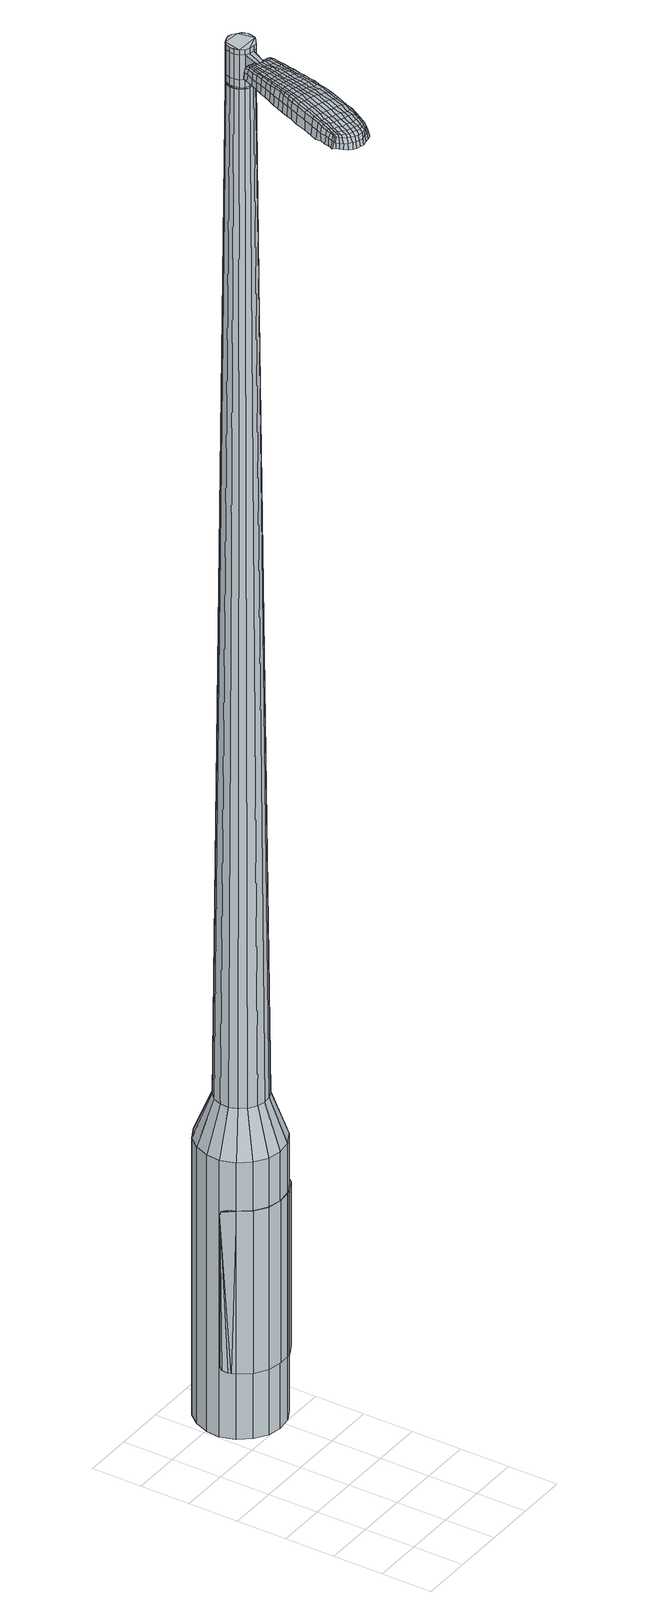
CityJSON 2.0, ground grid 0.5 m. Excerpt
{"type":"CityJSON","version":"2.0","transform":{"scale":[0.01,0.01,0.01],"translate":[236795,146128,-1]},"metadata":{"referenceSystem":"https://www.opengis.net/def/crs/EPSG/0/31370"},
"CityObjects":{
"object1":{"type":"GenericCityObject","attributes":{"cluster":605,"mean_distance_to_centroid":0.162,"new_centroid_x":236795.93,"new_centroid_y":146130.43,"mean_distance_to_camera":10.8,"H1":15.1,"H2":14.02,"Z_final":112.47,"cluster2":-1,"proj_x":236787.51,"proj_y":146126.95,"id_line":84735,"bearing_l":337.59,"distance":9.11,"orientation":"right","G_obj":247.59},"geometry":[{"type":"MultiSurface","lod":"2","boundaries":[[[0,1,2,3]],[[1,4,5,2]],[[4,6,7,5]],[[6,8,9,7]],[[8,10,11,9]],[[10,12,13,11]],[[12,14,15,13]],[[14,16,17,15]],[[16,18,19,17]],[[18,20,21,19]],[[20,22,23,21]],[[22,24,25,23]],[[24,26,27,25]],[[26,28,29,27]],[[28,30,31,29]],[[30,32,33,31]],[[32,34,35,33]],[[34,0,3,35]],[[36,37,38,39]],[[38,40,41,42]],[[41,43,42]],[[42,44,45,46]],[[45,47,46]],[[46,48,49,50]],[[49,51,50]],[[42,46,50,38]],[[50,52,39,38]],[[53,36,39]],[[2,5,7,35]],[[7,9,11,15]],[[11,13,15]],[[15,17,19,23]],[[19,21,23]],[[23,25,27,31]],[[27,29,31]],[[15,23,31,7]],[[31,33,35,7]],[[3,2,35]],[[1,0,54,55]],[[0,34,56,54]],[[34,32,57,56]],[[32,30,58,57]],[[30,28,59,58]],[[28,26,60,59]],[[26,24,61,60]],[[24,22,62,61]],[[22,20,63,62]],[[20,18,64,63]],[[18,16,65,64]],[[16,14,66,65]],[[14,12,67,66]],[[12,10,68,67]],[[10,8,69,68]],[[8,6,70,69]],[[6,4,71,70]],[[4,1,55,71]],[[55,54,72,73]],[[54,56,74,72]],[[56,57,75,74]],[[57,58,76,75]],[[58,59,77,76]],[[59,60,78,77]],[[60,61,79,78]],[[61,62,80,79]],[[62,63,81,80]],[[63,64,82,81]],[[64,65,83,82]],[[65,66,84,83]],[[66,67,85,84]],[[67,68,86,85]],[[68,69,87,86]],[[69,70,88,87]],[[70,71,89,88]],[[71,55,73,89]],[[72,90,91,92]],[[74,93,90,72]],[[94,95,93,74]],[[76,96,95,94]],[[97,98,96,76]],[[99,100,98,97]],[[101,102,100,99]],[[103,104,102,101]],[[81,105,104,103]],[[106,107,105,81]],[[108,109,107,106]],[[84,110,109,108]],[[85,111,110,84]],[[112,113,111,85]],[[114,115,113,112]],[[116,117,115,114]],[[118,119,117,116]],[[92,91,119,118]],[[120,121,122,123]],[[124,120,123,125]],[[126,124,125,127]],[[128,126,127,129]],[[130,128,129,131]],[[132,130,131,133]],[[134,132,133,135]],[[136,134,135,137]],[[138,136,137,139]],[[140,138,139,141]],[[142,140,141,143]],[[144,142,143,145]],[[146,144,145,147]],[[148,146,147,149]],[[150,148,149,151]],[[152,150,151,153]],[[73,72,92]],[[75,94,74]],[[75,76,94]],[[77,97,76]],[[77,78,99,97]],[[78,79,101,99]],[[79,80,103,101]],[[80,81,103]],[[82,106,81]],[[82,83,108,106]],[[83,84,108]],[[86,112,85]],[[86,87,114,112]],[[87,88,116,114]],[[88,89,118,116]],[[89,73,92,118]],[[154,91,90]],[[154,155,119,91]],[[155,156,117,119]],[[156,157,115,117]],[[157,158,113,115]],[[158,111,113]],[[159,109,110]],[[159,160,107,109]],[[160,105,107]],[[161,104,105]],[[161,162,102,104]],[[162,163,100,102]],[[163,164,98,100]],[[164,96,98]],[[165,95,96]],[[165,93,95]],[[39,52,152,166]],[[154,90,167,153]],[[53,39,166,121]],[[90,93,122,167]],[[36,53,121,120]],[[93,165,123,122]],[[37,36,120,124]],[[165,96,125,123]],[[38,37,124,126]],[[96,164,127,125]],[[40,38,126,128]],[[164,163,129,127]],[[41,40,128,130]],[[163,162,131,129]],[[43,41,130,132]],[[162,161,133,131]],[[42,43,132,134]],[[161,105,135,133]],[[44,42,134,136]],[[105,160,137,135]],[[45,44,136,138]],[[160,159,139,137]],[[47,45,138,140]],[[159,110,141,139]],[[46,47,140,142]],[[110,111,143,141]],[[48,46,142,144]],[[111,158,145,143]],[[49,48,144,146]],[[158,157,147,145]],[[51,49,146,148]],[[157,156,149,147]],[[50,51,148,150]],[[156,155,151,149]],[[52,50,150,152]],[[155,154,153,151]],[[152,153,168,169]],[[153,167,170,168]],[[167,122,171,170]],[[122,121,172,171]],[[121,166,173,172]],[[166,152,169,173]],[[174,175,176,177]],[[178,174,177,179]],[[174,178,180,181]],[[175,174,181,182]],[[183,184,185,186]],[[187,183,186,188]],[[183,187,189,190]],[[184,183,190,191]],[[192,193,194,195]],[[196,192,195,197]],[[192,196,198,199]],[[193,192,199,200]],[[201,202,203,204]],[[205,201,204,206]],[[201,205,207,208]],[[202,201,208,209]],[[210,211,212,213]],[[214,210,213,215]],[[210,214,216,217]],[[211,210,217,218]],[[219,220,221,222]],[[223,219,222,224]],[[219,223,225,226]],[[220,219,226,227]],[[228,229,230,231]],[[220,228,231,221]],[[228,220,227,232]],[[229,228,232,233]],[[234,235,236,237]],[[229,234,237,230]],[[234,229,233,238]],[[235,234,238,239]],[[240,178,179,241]],[[235,240,241,236]],[[240,235,239,242]],[[178,240,242,180]],[[243,244,245,246]],[[247,243,246,248]],[[243,247,249,250]],[[244,243,250,251]],[[252,253,254,255]],[[244,252,255,245]],[[252,244,251,256]],[[253,252,256,257]],[[258,259,260,261]],[[253,258,261,254]],[[258,253,257,262]],[[259,258,262,263]],[[264,265,266,267]],[[259,264,267,260]],[[264,259,263,268]],[[265,264,268,269]],[[270,175,182,271]],[[265,270,271,266]],[[270,265,269,272]],[[175,270,272,176]],[[273,274,275,276]],[[277,273,276,278]],[[273,277,279,280]],[[274,273,280,281]],[[282,283,284,285]],[[274,282,285,275]],[[282,274,281,286]],[[283,282,286,287]],[[288,289,290,291]],[[283,288,291,284]],[[288,283,287,292]],[[289,288,292,293]],[[294,187,188,295]],[[289,294,295,290]],[[294,289,293,296]],[[187,294,296,189]],[[297,298,299,300]],[[301,297,300,302]],[[297,301,303,304]],[[298,297,304,305]],[[306,307,308,309]],[[298,306,309,299]],[[306,298,305,310]],[[307,306,310,311]],[[312,313,314,315]],[[307,312,315,308]],[[312,307,311,316]],[[313,312,316,317]],[[318,319,320,321]],[[313,318,321,314]],[[318,313,317,322]],[[319,318,322,323]],[[324,184,191,325]],[[319,324,325,320]],[[324,319,323,326]],[[184,324,326,185]],[[327,213,212,328]],[[329,327,328,330]],[[327,329,331,332]],[[213,327,332,215]],[[333,329,330,334]],[[335,333,334,336]],[[333,335,337,338]],[[329,333,338,331]],[[339,335,336,340]],[[341,339,340,342]],[[339,341,343,344]],[[335,339,344,337]],[[345,341,342,346]],[[347,345,346,348]],[[345,347,349,350]],[[341,345,350,343]],[[351,347,348,352]],[[202,351,352,203]],[[351,202,209,353]],[[347,351,353,349]],[[354,355,200,199]],[[356,354,199,198]],[[354,356,357,358]],[[355,354,358,359]],[[360,361,359,358]],[[362,360,358,357]],[[360,362,363,364]],[[361,360,364,365]],[[366,367,365,364]],[[368,366,364,363]],[[366,368,369,370]],[[367,366,370,371]],[[372,373,371,370]],[[374,372,370,369]],[[372,374,207,205]],[[373,372,205,206]],[[375,376,377,378]],[[277,375,378,279]],[[375,277,278,379]],[[376,375,379,380]],[[381,196,197,382]],[[376,381,382,377]],[[381,376,380,383]],[[196,381,383,198]],[[384,385,386,387]],[[223,384,387,225]],[[384,223,224,388]],[[385,384,388,389]],[[390,391,392,393]],[[385,390,393,386]],[[390,385,389,394]],[[391,390,394,395]],[[396,193,200,397]],[[391,396,397,392]],[[396,391,395,398]],[[193,396,398,194]],[[399,400,401,402]],[[181,399,402,182]],[[399,181,180,403]],[[400,399,403,404]],[[405,406,407,408]],[[400,405,408,401]],[[405,400,404,409]],[[406,405,409,410]],[[411,204,203,412]],[[406,411,412,407]],[[411,406,410,413]],[[204,411,413,206]],[[414,415,416,417]],[[186,414,417,188]],[[414,186,185,418]],[[415,414,418,419]],[[420,208,207,421]],[[415,420,421,416]],[[420,415,419,422]],[[208,420,422,209]],[[423,424,425,426]],[[301,423,426,303]],[[423,301,302,427]],[[424,423,427,428]],[[429,214,215,430]],[[424,429,430,425]],[[429,424,428,431]],[[214,429,431,216]],[[432,433,434,435]],[[247,432,435,249]],[[432,247,248,436]],[[433,432,436,437]],[[438,439,440,441]],[[433,438,441,434]],[[438,433,437,442]],[[439,438,442,443]],[[444,211,218,445]],[[439,444,445,440]],[[444,439,443,446]],[[211,444,446,212]],[[447,448,437,436]],[[246,447,436,248]],[[447,246,245,449]],[[448,447,449,450]],[[451,452,443,442]],[[448,451,442,437]],[[451,448,450,453]],[[452,451,453,454]],[[455,328,212,446]],[[452,455,446,443]],[[455,452,454,456]],[[328,455,456,330]],[[457,458,459,460]],[[304,457,460,305]],[[457,304,303,426]],[[458,457,426,425]],[[461,332,331,462]],[[458,461,462,459]],[[461,458,425,430]],[[332,461,430,215]],[[463,464,450,449]],[[255,463,449,245]],[[463,255,254,465]],[[464,463,465,466]],[[467,468,454,453]],[[464,467,453,450]],[[467,464,466,469]],[[468,467,469,470]],[[471,334,330,456]],[[468,471,456,454]],[[471,468,470,472]],[[334,471,472,336]],[[473,474,475,476]],[[310,473,476,311]],[[473,310,305,460]],[[474,473,460,459]],[[477,338,337,478]],[[474,477,478,475]],[[477,474,459,462]],[[338,477,462,331]],[[479,480,466,465]],[[261,479,465,254]],[[479,261,260,481]],[[480,479,481,482]],[[483,484,470,469]],[[480,483,469,466]],[[483,480,482,485]],[[484,483,485,486]],[[487,340,336,472]],[[484,487,472,470]],[[487,484,486,488]],[[340,487,488,342]],[[489,490,491,492]],[[316,489,492,317]],[[489,316,311,476]],[[490,489,476,475]],[[493,344,343,494]],[[490,493,494,491]],[[493,490,475,478]],[[344,493,478,337]],[[495,496,482,481]],[[267,495,481,260]],[[495,267,266,497]],[[496,495,497,498]],[[499,500,486,485]],[[496,499,485,482]],[[499,496,498,501]],[[500,499,501,502]],[[503,346,342,488]],[[500,503,488,486]],[[503,500,502,504]],[[346,503,504,348]],[[505,506,507,508]],[[322,505,508,323]],[[505,322,317,492]],[[506,505,492,491]],[[509,350,349,510]],[[506,509,510,507]],[[509,506,491,494]],[[350,509,494,343]],[[511,512,498,497]],[[271,511,497,266]],[[511,271,182,402]],[[512,511,402,401]],[[513,514,502,501]],[[512,513,501,498]],[[513,512,401,408]],[[514,513,408,407]],[[515,352,348,504]],[[514,515,504,502]],[[515,514,407,412]],[[352,515,412,203]],[[516,517,419,418]],[[326,516,418,185]],[[516,326,323,508]],[[517,516,508,507]],[[518,353,209,422]],[[517,518,422,419]],[[518,517,507,510]],[[353,518,510,349]],[[519,520,380,379]],[[276,519,379,278]],[[519,276,275,521]],[[520,519,521,522]],[[523,356,198,383]],[[520,523,383,380]],[[523,520,522,524]],[[356,523,524,357]],[[525,526,527,528]],[[226,525,528,227]],[[525,226,225,387]],[[526,525,387,386]],[[529,530,531,532]],[[526,529,532,527]],[[529,526,386,393]],[[530,529,393,392]],[[533,355,359,534]],[[530,533,534,531]],[[533,530,392,397]],[[355,533,397,200]],[[535,536,522,521]],[[285,535,521,275]],[[535,285,284,537]],[[536,535,537,538]],[[539,362,357,524]],[[536,539,524,522]],[[539,536,538,540]],[[362,539,540,363]],[[541,542,543,544]],[[232,541,544,233]],[[541,232,227,528]],[[542,541,528,527]],[[545,546,547,548]],[[542,545,548,543]],[[545,542,527,532]],[[546,545,532,531]],[[549,361,365,550]],[[546,549,550,547]],[[549,546,531,534]],[[361,549,534,359]],[[551,552,538,537]],[[291,551,537,284]],[[551,291,290,553]],[[552,551,553,554]],[[555,368,363,540]],[[552,555,540,538]],[[555,552,554,556]],[[368,555,556,369]],[[557,558,559,560]],[[238,557,560,239]],[[557,238,233,544]],[[558,557,544,543]],[[561,562,563,564]],[[558,561,564,559]],[[561,558,543,548]],[[562,561,548,547]],[[565,367,371,566]],[[562,565,566,563]],[[565,562,547,550]],[[367,565,550,365]],[[567,568,554,553]],[[295,567,553,290]],[[567,295,188,417]],[[568,567,417,416]],[[569,374,369,556]],[[568,569,556,554]],[[569,568,416,421]],[[374,569,421,207]],[[570,571,404,403]],[[242,570,403,180]],[[570,242,239,560]],[[571,570,560,559]],[[572,573,410,409]],[[571,572,409,404]],[[572,571,559,564]],[[573,572,564,563]],[[574,373,206,413]],[[573,574,413,410]],[[574,573,563,566]],[[373,574,566,371]],[[575,576,577,578]],[[578,577,579,580]],[[581,579,577,582]],[[582,577,576,583]],[[584,585,586,587]],[[587,586,588,589]],[[590,588,586,591]],[[591,586,585,592]],[[593,594,595,596]],[[596,595,597,598]],[[599,597,595,600]],[[600,595,594,601]],[[602,603,604,605]],[[605,604,606,607]],[[608,606,604,609]],[[609,604,603,610]],[[611,612,613,614]],[[614,613,615,616]],[[617,615,613,618]],[[618,613,612,619]],[[620,621,622,623]],[[623,622,624,625]],[[626,624,622,627]],[[627,622,621,628]],[[629,630,631,632]],[[632,631,621,620]],[[628,621,631,633]],[[633,631,630,634]],[[635,636,637,638]],[[638,637,630,629]],[[634,630,637,639]],[[639,637,636,640]],[[580,579,641,642]],[[642,641,636,635]],[[640,636,641,643]],[[643,641,579,581]],[[644,645,646,647]],[[647,646,648,649]],[[650,648,646,651]],[[651,646,645,652]],[[653,654,655,656]],[[656,655,645,644]],[[652,645,655,657]],[[657,655,654,658]],[[659,660,661,662]],[[662,661,654,653]],[[658,654,661,663]],[[663,661,660,664]],[[665,666,667,668]],[[668,667,660,659]],[[664,660,667,669]],[[669,667,666,670]],[[583,576,671,672]],[[672,671,666,665]],[[670,666,671,673]],[[673,671,576,575]],[[674,675,676,677]],[[677,676,678,679]],[[680,678,676,681]],[[681,676,675,682]],[[683,684,685,686]],[[686,685,675,674]],[[682,675,685,687]],[[687,685,684,688]],[[689,690,691,692]],[[692,691,684,683]],[[688,684,691,693]],[[693,691,690,694]],[[589,588,695,696]],[[696,695,690,689]],[[694,690,695,697]],[[697,695,588,590]],[[698,699,700,701]],[[701,700,702,703]],[[704,702,700,705]],[[705,700,699,706]],[[707,708,709,710]],[[710,709,699,698]],[[706,699,709,711]],[[711,709,708,712]],[[713,714,715,716]],[[716,715,708,707]],[[712,708,715,717]],[[717,715,714,718]],[[719,720,721,722]],[[722,721,714,713]],[[718,714,721,723]],[[723,721,720,724]],[[592,585,725,726]],[[726,725,720,719]],[[724,720,725,727]],[[727,725,585,584]],[[611,614,728,729]],[[729,728,730,731]],[[732,730,728,172]],[[172,728,614,616]],[[731,730,733,734]],[[734,733,735,736]],[[737,735,733,738]],[[738,733,730,732]],[[736,735,739,740]],[[740,739,741,742]],[[743,741,739,744]],[[744,739,735,737]],[[742,741,745,746]],[[746,745,747,748]],[[749,747,745,750]],[[750,745,741,743]],[[748,747,751,752]],[[752,751,603,602]],[[610,603,751,753]],[[753,751,747,749]],[[601,754,755,600]],[[600,755,756,599]],[[757,756,755,758]],[[758,755,754,759]],[[759,760,761,758]],[[758,761,762,757]],[[763,762,761,764]],[[764,761,760,765]],[[765,766,767,764]],[[764,767,768,763]],[[769,768,767,770]],[[770,767,766,771]],[[771,772,773,770]],[[770,773,774,769]],[[608,774,773,606]],[[606,773,772,607]],[[775,776,777,778]],[[778,777,678,680]],[[679,678,777,779]],[[779,777,776,780]],[[598,597,781,782]],[[782,781,776,775]],[[780,776,781,783]],[[783,781,597,599]],[[784,785,786,787]],[[787,786,624,626]],[[625,624,786,788]],[[788,786,785,789]],[[790,791,792,793]],[[793,792,785,784]],[[789,785,792,794]],[[794,792,791,795]],[[601,594,796,797]],[[797,796,791,790]],[[795,791,796,798]],[[798,796,594,593]],[[799,800,801,802]],[[802,801,582,583]],[[581,582,801,803]],[[803,801,800,804]],[[805,806,807,808]],[[808,807,800,799]],[[804,800,807,809]],[[809,807,806,810]],[[602,605,811,812]],[[812,811,806,805]],[[810,806,811,813]],[[813,811,605,607]],[[814,815,816,817]],[[817,816,587,589]],[[584,587,816,818]],[[818,816,815,819]],[[608,609,820,821]],[[821,820,815,814]],[[819,815,820,822]],[[822,820,609,610]],[[823,824,825,826]],[[826,825,702,704]],[[702,825,703]],[[703,825,824,827]],[[616,615,828,829]],[[829,828,824,823]],[[827,824,828,830]],[[830,828,615,617]],[[831,832,648,833]],[[833,648,650]],[[649,648,834]],[[648,832,834]],[[835,836,837,838]],[[838,837,832,831]],[[834,832,837,839]],[[839,837,836,840]],[[619,612,841,842]],[[842,841,836,835]],[[840,836,841,843]],[[843,841,612,611]],[[834,844,647,649]],[[644,647,844,845]],[[845,844,846]],[[840,847,848,839]],[[839,848,844,834]],[[846,844,848,849]],[[849,848,847,850]],[[611,729,851,843]],[[843,851,847,840]],[[850,847,851,852]],[[852,851,729,731]],[[853,854,855,856]],[[856,855,705,706]],[[704,705,855,826]],[[826,855,854,823]],[[732,172,857,858]],[[858,857,854,853]],[[823,854,857,829]],[[829,857,172,616]],[[846,859,860,845]],[[845,860,656,644]],[[653,656,860,861]],[[860,859,861]],[[850,862,863,849]],[[849,863,859,846]],[[861,859,863,864]],[[864,863,862,865]],[[731,734,866,852]],[[852,866,862,850]],[[865,862,866,867]],[[867,866,734,736]],[[868,869,870,871]],[[871,870,711,712]],[[706,711,870,856]],[[856,870,869,853]],[[737,738,872,873]],[[873,872,869,868]],[[853,869,872,858]],[[858,872,738,732]],[[874,875,861]],[[861,875,662,653]],[[659,662,875,876]],[[876,875,874,877]],[[865,878,879,864]],[[864,879,874,861]],[[877,874,879,880]],[[880,879,878,881]],[[736,740,882,867]],[[867,882,878,865]],[[881,878,882,883]],[[883,882,740,742]],[[884,885,886,887]],[[887,886,717,718]],[[712,717,886,871]],[[871,886,885,868]],[[743,744,888,889]],[[889,888,885,884]],[[868,885,888,873]],[[873,888,744,737]],[[877,890,891,876]],[[876,891,668,659]],[[665,668,891,892]],[[892,891,890,893]],[[881,894,895,880]],[[880,895,890,877]],[[893,890,895,896]],[[896,895,894,897]],[[742,746,898,883]],[[883,898,894,881]],[[897,894,898,899]],[[899,898,746,748]],[[900,901,902,903]],[[903,902,723,724]],[[718,723,902,887]],[[887,902,901,884]],[[749,750,904,905]],[[905,904,901,900]],[[884,901,904,889]],[[889,904,750,743]],[[893,906,907,892]],[[892,907,672,665]],[[583,672,907,802]],[[802,907,906,799]],[[897,908,909,896]],[[896,909,906,893]],[[799,906,909,808]],[[808,909,908,805]],[[748,752,910,899]],[[899,910,908,897]],[[805,908,910,812]],[[812,910,752,602]],[[819,911,912,818]],[[818,912,727,584]],[[724,727,912,903]],[[903,912,911,900]],[[610,753,913,822]],[[822,913,911,819]],[[900,911,913,905]],[[905,913,753,749]],[[780,914,915,779]],[[779,915,677,679]],[[674,677,915,916]],[[916,915,914,917]],[[599,756,918,783]],[[783,918,914,780]],[[917,914,918,919]],[[919,918,756,757]],[[920,921,922,923]],[[923,922,627,628]],[[626,627,922,787]],[[787,922,921,784]],[[924,925,926,927]],[[927,926,921,920]],[[784,921,926,793]],[[793,926,925,790]],[[759,754,928,929]],[[929,928,925,924]],[[790,925,928,797]],[[797,928,754,601]],[[917,930,931,916]],[[916,931,686,674]],[[683,686,931,932]],[[932,931,930,933]],[[757,762,934,919]],[[919,934,930,917]],[[933,930,934,935]],[[935,934,762,763]],[[936,937,938,939]],[[939,938,633,634]],[[628,633,938,923]],[[923,938,937,920]],[[940,941,942,943]],[[943,942,937,936]],[[920,937,942,927]],[[927,942,941,924]],[[765,760,944,945]],[[945,944,941,940]],[[924,941,944,929]],[[929,944,760,759]],[[933,946,947,932]],[[932,947,692,683]],[[689,692,947,948]],[[948,947,946,949]],[[763,768,950,935]],[[935,950,946,933]],[[949,946,950,951]],[[951,950,768,769]],[[952,953,954,955]],[[955,954,639,640]],[[634,639,954,939]],[[939,954,953,936]],[[956,957,958,959]],[[959,958,953,952]],[[936,953,958,943]],[[943,958,957,940]],[[771,766,960,961]],[[961,960,957,956]],[[940,957,960,945]],[[945,960,766,765]],[[949,962,963,948]],[[948,963,696,689]],[[589,696,963,817]],[[817,963,962,814]],[[769,774,964,951]],[[951,964,962,949]],[[814,962,964,821]],[[821,964,774,608]],[[804,965,966,803]],[[803,966,643,581]],[[640,643,966,955]],[[955,966,965,952]],[[810,967,968,809]],[[809,968,965,804]],[[952,965,968,959]],[[959,968,967,956]],[[607,772,969,813]],[[813,969,967,810]],[[956,967,969,961]],[[961,969,772,771]],[[575,578,177,176]],[[578,580,179,177]],[[590,591,190,189]],[[591,592,191,190]],[[593,596,195,194]],[[596,598,197,195]],[[617,618,217,216]],[[618,619,218,217]],[[620,623,222,221]],[[623,625,224,222]],[[629,632,231,230]],[[632,620,221,231]],[[635,638,237,236]],[[638,629,230,237]],[[580,642,241,179]],[[642,635,236,241]],[[650,651,250,249]],[[651,652,251,250]],[[652,657,256,251]],[[657,658,257,256]],[[658,663,262,257]],[[663,664,263,262]],[[664,669,268,263]],[[669,670,269,268]],[[670,673,272,269]],[[673,575,176,272]],[[680,681,280,279]],[[681,682,281,280]],[[682,687,286,281]],[[687,688,287,286]],[[688,693,292,287]],[[693,694,293,292]],[[694,697,296,293]],[[697,590,189,296]],[[698,701,300,299]],[[701,703,302,300]],[[707,710,309,308]],[[710,698,299,309]],[[713,716,315,314]],[[716,707,308,315]],[[719,722,321,320]],[[722,713,314,321]],[[592,726,325,191]],[[726,719,320,325]],[[775,778,378,377]],[[778,680,279,378]],[[598,782,382,197]],[[782,775,377,382]],[[625,788,388,224]],[[788,789,389,388]],[[789,794,394,389]],[[794,795,395,394]],[[795,798,398,395]],[[798,593,194,398]],[[703,427,302]],[[703,827,428,427]],[[827,830,431,428]],[[830,617,216,431]],[[831,833,435,434]],[[833,650,249,435]],[[835,838,441,440]],[[838,831,434,441]],[[619,842,445,218]],[[842,835,440,445]],[[970,971,972,973]],[[974,975,973,972]],[[976,977,978,979]],[[980,981,982,983]],[[971,984,985,972]],[[986,974,972,985]],[[987,976,979,988]],[[989,990,981,980]],[[984,991,992,985]],[[992,993,986,985]],[[994,987,988,995]],[[996,990,989,997]],[[991,998,999,992]],[[999,1000,993,992]],[[1001,994,995,1002]],[[1003,996,997,1004]],[[1005,1006,1007,1008]],[[1009,1010,1006,1005]],[[1009,1011,1012,1010]],[[1011,1013,1014,1012]],[[1015,1016,1017,1018]],[[1019,1020,1016,1015]],[[1021,1022,1020,1019]],[[1023,1024,1022,1021]],[[1018,1007,1006,1015]],[[1015,1006,1010,1019]],[[1010,1012,1021,1019]],[[1012,1014,1023,1021]],[[979,978,975,974]],[[988,979,974,986]],[[993,995,988,986]],[[1000,1002,995,993]],[[980,983,977,976]],[[989,980,976,987]],[[997,989,987,994]],[[1004,997,994,1001]],[[981,1005,1008,982]],[[990,1009,1005,981]],[[1011,1009,990,996]],[[1013,1011,996,1003]],[[1025,1026,1027,1028]],[[1027,1029,1030,1031]],[[1027,1031,1032,1033]],[[1027,1033,1028]],[[1034,1025,1028,1035]],[[1036,1035,1028,1037]],[[1038,1037,1028]],[[1039,1027,1026,1040]],[[1041,1039,1040,1042]],[[1043,1041,1042,1044]],[[1045,1043,1044,1046]],[[1047,1045,1046,1048]],[[1048,1049,1050,1051]],[[1048,1051,1052,1053]],[[1048,1053,1054,1055]],[[1054,1056,1057,1058]],[[1054,1058,1059,1060]],[[1054,1060,1055]],[[1048,1055,1047]],[[1061,1062,1026,1025]],[[1063,1064,1029,1027]],[[1065,1066,1038,1028]],[[1062,1067,1040,1026]],[[1068,1063,1027,1039]],[[1067,1069,1042,1040]],[[1070,1068,1039,1041]],[[1069,1071,1044,1042]],[[1072,1070,1041,1043]],[[1071,1073,1046,1044]],[[1074,1072,1043,1045]],[[1073,1075,1048,1046]],[[1076,1074,1045,1047]],[[1075,1077,1049,1048]],[[1078,1079,1056,1054]],[[1080,1076,1047,1055]],[[1050,1049,1077,1081]],[[1051,1050,1081,1082]],[[1052,1051,1082,1083]],[[1053,1052,1083,1084]],[[1054,1053,1084,1078]],[[1085,1061,1025,1034]],[[1086,1085,1034,1035]],[[1087,1086,1035,1036]],[[1088,1087,1036,1037]],[[1066,1088,1037,1038]],[[1030,1029,1064,1089]],[[1057,1056,1079,1090]],[[1031,1030,1089,1091]],[[1032,1031,1091,1092]],[[1033,1032,1092,1093]],[[1028,1033,1093,1065]],[[1058,1057,1090,1094]],[[1059,1058,1094,1095]],[[1060,1059,1095,1096]],[[1055,1060,1096,1080]]]}]}
},
"vertices":[
[78,201,384],[66,209,384],[66,209,96],[78,201,96],[57,221,384],[57,221,96],[52,235,384],[52,235,96],[53,249,384],[53,249,96],[59,263,384],[59,263,96],[68,274,384],[68,274,96],[81,281,384],[81,281,96],[96,283,384],[96,283,96],[110,279,384],[110,279,96],[123,272,384],[123,272,96],[132,260,384],[132,260,96],[136,246,384],[136,246,96],[136,231,384],[136,231,96],[130,218,384],[130,218,96],[120,207,384],[120,207,96],[107,200,384],[107,200,96],[92,198,384],[92,198,96],[98,227,1524],[102,230,1524],[106,233,1524],[89,228,1524],[107,237,1524],[108,242,1524],[103,250,1524],[106,247,1524],[99,253,1524],[95,254,1524],[86,251,1524],[90,253,1524],[83,248,1524],[81,243,1524],[82,234,1524],[81,239,1524],[85,230,1524],[94,227,1524],[85,217,429],[77,222,429],[93,215,429],[102,216,429],[110,220,429],[116,227,429],[119,235,429],[119,244,429],[117,252,429],[111,259,429],[104,264,429],[95,265,429],[87,264,429],[79,260,429],[73,254,429],[70,246,429],[69,237,429],[72,229,429],[89,228,1483],[85,230,1483],[94,227,1483],[98,227,1483],[102,230,1483],[106,233,1483],[107,237,1483],[108,242,1483],[106,247,1483],[103,250,1483],[99,253,1483],[95,254,1483],[90,253,1483],[86,251,1483],[83,248,1483],[81,243,1483],[81,239,1483],[82,234,1483],[89,228,1485],[86,231,1485],[86,231,1483],[94,227,1485],[98,228,1483],[98,228,1485],[102,230,1485],[105,233,1483],[105,233,1485],[107,238,1483],[107,238,1485],[107,242,1483],[107,242,1485],[106,246,1483],[106,246,1485],[103,250,1485],[99,252,1483],[99,252,1485],[95,253,1483],[95,253,1485],[90,253,1485],[86,251,1485],[83,247,1483],[83,247,1485],[82,243,1483],[82,243,1485],[82,239,1483],[82,239,1485],[83,234,1483],[83,234,1485],[98,227,1519],[94,227,1519],[94,227,1493],[98,227,1493],[102,230,1519],[102,230,1493],[106,233,1519],[106,233,1493],[107,237,1519],[107,237,1493],[108,242,1519],[108,242,1493],[106,247,1519],[106,247,1493],[103,250,1519],[103,250,1493],[99,253,1519],[99,253,1493],[95,254,1519],[95,254,1493],[90,253,1519],[90,253,1493],[86,251,1519],[86,251,1493],[83,248,1519],[83,248,1493],[81,243,1519],[81,243,1493],[81,239,1519],[81,239,1493],[82,234,1519],[82,234,1493],[85,230,1519],[85,230,1493],[85,230,1485],[82,234,1485],[81,239,1485],[81,243,1485],[83,248,1485],[95,254,1485],[99,253,1485],[106,247,1485],[108,242,1485],[107,237,1485],[106,233,1485],[98,227,1485],[89,228,1519],[89,228,1493],[79,212,1513],[79,212,1518],[82,211,1513],[85,209,1513],[85,209,1518],[82,211,1518],[36,150,1519],[39,156,1518],[37,155,1509],[34,149,1510],[32,142,1519],[30,141,1510],[34,142,1526],[37,150,1525],[40,156,1525],[71,135,1519],[74,141,1518],[73,143,1525],[70,136,1525],[68,127,1519],[67,128,1526],[69,125,1510],[72,133,1510],[75,140,1509],[27,74,1519],[24,75,1519],[23,74,1513],[27,73,1513],[31,73,1519],[31,72,1513],[32,74,1524],[28,75,1524],[24,76,1524],[55,142,1530],[58,149,1529],[55,150,1529],[52,143,1530],[52,134,1531],[49,135,1531],[55,132,1530],[59,141,1530],[61,148,1529],[86,217,1512],[83,218,1512],[83,217,1517],[85,216,1517],[89,216,1512],[88,215,1517],[88,215,1506],[86,216,1506],[83,217,1506],[14,94,1519],[15,98,1519],[14,97,1512],[13,94,1512],[14,92,1518],[12,92,1512],[15,92,1522],[16,94,1523],[17,97,1524],[17,102,1519],[18,108,1519],[17,107,1512],[15,102,1512],[18,102,1524],[20,108,1525],[20,113,1519],[23,120,1519],[21,120,1511],[18,113,1511],[22,113,1526],[25,121,1526],[28,131,1519],[26,130,1510],[29,131,1526],[68,216,1513],[64,209,1513],[66,210,1518],[69,216,1517],[70,221,1512],[71,220,1516],[69,221,1506],[66,216,1507],[63,209,1507],[61,203,1514],[58,196,1515],[59,196,1520],[63,203,1519],[60,202,1507],[56,195,1507],[55,189,1515],[51,182,1516],[53,183,1522],[56,189,1521],[53,189,1508],[50,182,1508],[48,176,1517],[45,169,1517],[47,169,1524],[50,176,1523],[46,175,1508],[43,169,1509],[42,163,1518],[44,163,1524],[40,162,1509],[47,80,1519],[49,83,1519],[48,84,1524],[46,81,1523],[46,78,1518],[45,79,1522],[46,77,1512],[48,79,1512],[50,81,1512],[51,87,1519],[54,92,1519],[53,93,1525],[50,88,1524],[52,86,1512],[55,91,1512],[56,98,1519],[59,105,1519],[58,106,1526],[55,99,1526],[57,96,1511],[60,103,1511],[64,116,1519],[63,117,1526],[65,114,1510],[96,204,1513],[93,197,1513],[94,196,1507],[96,203,1507],[97,210,1512],[98,209,1506],[96,209,1516],[95,205,1517],[92,198,1518],[91,190,1514],[88,183,1515],[89,182,1507],[91,189,1507],[90,191,1519],[87,184,1520],[86,176,1515],[83,169,1516],[84,167,1508],[87,174,1508],[85,177,1521],[82,170,1522],[81,162,1517],[79,155,1517],[79,153,1509],[82,160,1508],[80,163,1523],[77,156,1524],[76,148,1518],[77,146,1509],[75,150,1524],[83,211,1519],[81,212,1519],[80,204,1520],[78,205,1520],[83,203,1520],[86,210,1519],[78,197,1522],[75,198,1522],[75,190,1523],[72,191,1523],[78,189,1523],[80,196,1521],[72,183,1524],[69,184,1524],[69,176,1525],[66,177,1525],[72,175,1525],[75,182,1524],[66,169,1526],[64,171,1526],[64,163,1527],[61,164,1527],[67,161,1527],[69,168,1526],[61,156,1528],[58,157,1528],[64,154,1528],[29,78,1527],[25,79,1527],[33,77,1526],[35,81,1527],[31,82,1528],[27,83,1528],[33,88,1529],[30,89,1529],[37,87,1528],[40,94,1530],[36,95,1530],[32,96,1530],[39,101,1531],[35,103,1531],[43,100,1530],[46,109,1531],[42,110,1531],[39,111,1531],[47,122,1531],[44,123,1531],[51,120,1531],[44,76,1518],[41,75,1519],[41,74,1513],[45,75,1513],[44,78,1523],[41,77,1523],[36,74,1519],[36,73,1513],[37,75,1524],[14,90,1518],[15,87,1518],[16,88,1523],[15,90,1523],[13,89,1513],[14,86,1513],[16,83,1519],[18,80,1519],[19,81,1524],[17,85,1523],[15,83,1513],[17,79,1513],[21,77,1519],[21,79,1524],[20,76,1513],[39,150,1528],[41,149,1528],[44,155,1528],[42,156,1527],[35,142,1528],[37,141,1529],[43,147,1529],[46,146,1530],[49,153,1529],[46,154,1528],[40,139,1529],[42,138,1530],[49,145,1530],[52,151,1529],[45,136,1531],[69,137,1528],[67,138,1529],[63,129,1529],[66,129,1528],[71,144,1527],[69,145,1528],[63,139,1529],[60,131,1530],[65,146,1528],[97,212,1512],[95,213,1512],[94,212,1517],[96,211,1517],[97,211,1506],[95,212,1506],[92,214,1512],[91,213,1517],[92,213,1506],[72,222,1512],[74,222,1512],[73,221,1506],[71,222,1506],[72,221,1517],[74,220,1517],[76,221,1512],[78,220,1512],[78,219,1506],[75,220,1506],[76,220,1517],[78,219,1517],[81,219,1512],[80,218,1506],[81,218,1517],[70,216,1519],[72,215,1519],[67,209,1520],[69,209,1520],[74,215,1519],[76,214,1519],[71,208,1520],[73,207,1520],[78,213,1519],[76,206,1520],[94,206,1519],[92,207,1519],[89,200,1520],[91,199,1520],[89,208,1519],[86,201,1520],[64,203,1521],[65,202,1521],[61,196,1522],[62,195,1522],[68,201,1521],[70,200,1521],[65,194,1522],[67,193,1523],[73,199,1522],[70,192,1523],[89,192,1521],[87,193,1521],[84,186,1522],[86,185,1522],[84,194,1521],[81,187,1522],[58,189,1523],[59,188,1523],[54,182,1524],[56,182,1524],[61,187,1523],[64,186,1524],[58,181,1525],[61,180,1525],[67,185,1524],[64,178,1525],[84,178,1523],[82,179,1523],[79,172,1524],[81,171,1524],[78,180,1524],[76,173,1525],[51,176,1525],[53,175,1525],[48,169,1526],[50,168,1526],[55,174,1526],[58,173,1526],[52,167,1527],[55,166,1527],[61,172,1526],[58,165,1527],[79,164,1525],[77,165,1525],[74,158,1526],[76,157,1526],[73,166,1526],[71,160,1527],[45,163,1527],[47,162,1527],[49,161,1527],[52,159,1528],[55,158,1528],[74,150,1527],[72,151,1527],[68,153,1528],[45,80,1525],[42,79,1525],[46,83,1526],[44,82,1526],[38,78,1526],[39,81,1527],[16,93,1525],[17,90,1525],[18,94,1526],[17,96,1525],[18,87,1525],[20,84,1526],[21,88,1527],[19,91,1526],[22,81,1526],[24,85,1527],[49,88,1526],[46,87,1527],[51,93,1527],[49,93,1528],[42,87,1528],[45,93,1529],[19,101,1526],[20,99,1527],[22,105,1528],[21,107,1527],[21,96,1527],[24,94,1528],[26,100,1529],[24,102,1528],[26,91,1528],[29,98,1530],[54,99,1528],[51,99,1529],[57,107,1528],[55,107,1529],[47,99,1529],[51,108,1530],[23,112,1528],[24,111,1528],[27,118,1529],[26,120,1528],[26,109,1529],[29,107,1530],[32,115,1530],[30,117,1530],[32,105,1530],[35,113,1531],[61,118,1529],[59,118,1529],[55,119,1530],[31,131,1528],[32,129,1529],[35,128,1530],[37,126,1530],[40,125,1531],[39,155,1509],[40,155,1518],[37,149,1518],[36,148,1509],[34,141,1519],[32,140,1510],[36,141,1525],[39,149,1525],[42,155,1525],[71,143,1525],[72,142,1518],[69,135,1518],[68,137,1525],[66,127,1519],[65,129,1525],[67,125,1510],[70,134,1509],[73,140,1509],[24,76,1513],[25,77,1519],[28,76,1519],[27,75,1513],[31,75,1519],[31,74,1513],[32,77,1524],[28,77,1524],[25,78,1524],[55,150,1528],[58,148,1528],[55,142,1529],[52,143,1529],[52,133,1529],[49,135,1529],[55,132,1529],[58,140,1529],[61,147,1528],[82,215,1516],[82,216,1512],[85,215,1512],[85,214,1516],[88,213,1512],[87,213,1516],[88,213,1506],[85,214,1506],[82,215,1506],[16,97,1512],[17,97,1519],[16,94,1518],[15,94,1512],[16,92,1518],[15,92,1512],[17,92,1522],[18,94,1523],[18,97,1523],[18,106,1512],[20,107,1519],[18,102,1519],[17,101,1512],[20,102,1524],[22,107,1525],[23,119,1511],[25,120,1519],[22,112,1519],[20,112,1511],[24,113,1525],[27,120,1526],[29,130,1519],[27,130,1510],[31,130,1526],[67,209,1518],[66,208,1513],[69,215,1513],[71,215,1517],[72,220,1512],[72,219,1515],[71,219,1506],[68,215,1506],[65,208,1507],[61,195,1520],[60,195,1514],[63,202,1514],[64,202,1519],[61,201,1507],[58,194,1507],[55,182,1522],[53,181,1516],[56,188,1515],[58,188,1521],[55,188,1508],[51,181,1508],[48,168,1523],[47,168,1517],[50,175,1516],[51,175,1522],[48,174,1508],[45,168,1508],[44,162,1517],[45,162,1524],[42,161,1509],[46,85,1523],[47,84,1519],[45,81,1518],[45,82,1523],[44,79,1518],[44,80,1522],[45,78,1512],[46,80,1512],[48,82,1512],[51,94,1525],[52,93,1519],[49,88,1519],[48,89,1524],[50,87,1512],[53,92,1512],[57,107,1526],[58,106,1519],[54,99,1519],[53,100,1525],[55,97,1511],[58,104,1511],[62,116,1519],[61,118,1526],[63,115,1510],[92,197,1507],[91,198,1513],[94,205,1513],[94,204,1506],[95,210,1512],[96,209,1506],[94,209,1515],[93,206,1517],[91,199,1518],[87,182,1507],[86,184,1514],[89,191,1514],[90,189,1507],[88,192,1519],[86,185,1520],[82,168,1508],[81,170,1516],[84,177,1515],[85,175,1508],[83,178,1521],[81,171,1522],[78,154,1508],[77,156,1517],[79,163,1516],[80,161,1508],[78,164,1522],[76,157,1523],[74,149,1517],[75,147,1509],[73,150,1524],[83,210,1518],[80,211,1518],[80,203,1519],[78,204,1519],[83,202,1519],[77,196,1520],[75,197,1520],[74,189,1521],[72,190,1521],[77,188,1521],[80,195,1520],[72,183,1523],[69,184,1523],[69,176,1524],[66,177,1524],[72,174,1524],[75,181,1523],[66,169,1525],[63,170,1525],[63,162,1526],[61,163,1526],[66,161,1526],[69,168,1525],[60,155,1527],[58,156,1527],[64,154,1527],[26,80,1526],[29,79,1526],[33,79,1525],[34,82,1526],[31,83,1526],[28,84,1526],[30,90,1528],[33,89,1528],[37,88,1527],[40,94,1528],[36,95,1529],[33,97,1529],[35,103,1530],[39,102,1530],[42,101,1529],[46,109,1530],[42,110,1530],[39,111,1530],[44,123,1530],[47,122,1530],[50,120,1530],[41,76,1513],[41,77,1518],[43,78,1518],[44,77,1512],[43,80,1523],[40,79,1523],[36,76,1519],[36,75,1513],[36,77,1523],[18,89,1523],[17,88,1518],[16,90,1518],[17,91,1523],[15,90,1512],[16,87,1512],[20,83,1523],[20,81,1519],[18,85,1519],[19,86,1523],[17,84,1513],[19,81,1513],[22,79,1519],[23,80,1524],[22,78,1513],[44,155,1527],[41,148,1527],[40,149,1527],[43,155,1526],[37,141,1527],[38,140,1528],[49,152,1528],[46,146,1528],[44,147,1528],[47,153,1527],[40,139,1528],[43,137,1529],[49,144,1529],[52,151,1528],[46,136,1529],[63,130,1528],[66,138,1527],[67,137,1527],[64,129,1527],[70,144,1526],[68,144,1527],[62,139,1528],[59,131,1528],[65,146,1527],[93,210,1516],[94,211,1512],[95,211,1512],[94,210,1516],[95,210,1506],[91,212,1512],[90,211,1516],[91,211,1506],[72,219,1506],[73,220,1512],[71,220,1506],[73,219,1516],[77,217,1506],[78,218,1512],[75,219,1512],[74,218,1506],[75,218,1516],[77,217,1516],[80,217,1512],[79,216,1506],[80,216,1516],[71,215,1518],[68,208,1519],[69,208,1519],[76,213,1518],[73,214,1518],[71,207,1519],[73,206,1519],[78,212,1518],[75,205,1519],[89,199,1519],[92,206,1518],[93,206,1518],[90,199,1519],[89,207,1518],[86,201,1519],[65,201,1520],[65,202,1520],[62,195,1521],[70,199,1520],[68,200,1520],[65,194,1521],[67,193,1521],[72,198,1520],[70,192,1521],[84,185,1521],[86,192,1520],[87,192,1520],[85,185,1521],[83,194,1520],[81,187,1521],[59,188,1522],[58,188,1522],[55,181,1523],[56,181,1523],[64,186,1522],[61,187,1522],[58,180,1523],[61,179,1524],[67,185,1523],[64,178,1524],[79,172,1523],[81,179,1522],[82,178,1522],[80,171,1523],[78,180,1522],[75,173,1523],[53,174,1524],[52,175,1524],[49,168,1525],[50,168,1525],[58,172,1525],[55,173,1524],[52,167,1525],[55,165,1526],[61,171,1525],[58,164,1526],[74,158,1525],[76,165,1524],[77,164,1524],[75,157,1525],[73,166,1524],[70,159,1525],[47,161,1526],[46,162,1526],[52,159,1527],[49,160,1526],[55,158,1527],[71,151,1526],[72,151,1526],[67,152,1526],[41,80,1524],[44,81,1524],[45,84,1525],[43,83,1525],[37,79,1525],[39,82,1525],[19,94,1525],[18,91,1524],[18,93,1524],[19,96,1525],[22,88,1526],[21,85,1525],[19,88,1524],[20,91,1525],[23,82,1525],[25,86,1526],[46,88,1526],[47,89,1526],[50,94,1526],[48,94,1527],[41,88,1526],[44,94,1527],[23,105,1527],[21,99,1526],[20,101,1526],[22,106,1526],[27,100,1528],[24,94,1527],[22,96,1526],[25,103,1527],[27,92,1527],[30,98,1528],[51,100,1527],[53,100,1527],[56,107,1527],[54,107,1528],[47,100,1528],[50,108,1529],[28,118,1528],[25,111,1527],[24,112,1527],[27,119,1527],[33,115,1529],[30,107,1529],[27,109,1528],[30,116,1528],[32,105,1529],[36,113,1530],[58,118,1528],[60,118,1528],[55,119,1529],[33,129,1528],[32,130,1528],[38,126,1529],[35,128,1529],[41,124,1530],[71,220,1508],[77,217,1508],[64,187,1509],[56,190,1509],[55,168,1510],[47,171,1510],[39,131,1512],[30,135,1512],[37,152,1511],[46,148,1511],[32,115,1513],[27,102,1514],[19,106,1514],[23,118,1513],[83,214,1508],[71,184,1509],[63,164,1510],[48,128,1512],[54,145,1511],[41,111,1513],[36,99,1514],[89,212,1508],[78,181,1509],[71,161,1510],[56,124,1512],[63,141,1511],[44,95,1514],[49,108,1513],[96,209,1508],[85,178,1509],[79,158,1510],[65,121,1512],[72,137,1511],[52,92,1514],[58,104,1513],[23,90,1514],[22,85,1514],[16,87,1514],[15,93,1514],[30,86,1514],[29,82,1514],[38,83,1514],[35,79,1514],[46,80,1514],[42,77,1514],[23,79,1515],[25,75,1515],[24,76,1515],[19,81,1515],[27,78,1515],[26,75,1515],[31,76,1515],[27,74,1515],[35,74,1515],[28,74,1515],[123,208,334],[120,205,334],[120,205,165],[130,216,171],[123,208,165],[125,211,165],[127,213,166],[129,214,167],[130,215,169],[125,211,334],[127,213,333],[129,214,332],[130,215,331],[130,216,328],[107,198,165],[107,198,334],[92,197,165],[92,197,334],[77,200,165],[77,200,334],[65,208,165],[65,208,334],[56,220,165],[56,220,334],[54,224,334],[53,227,334],[52,230,333],[51,232,332],[51,233,331],[51,234,328],[54,224,165],[51,234,171],[51,233,169],[51,232,167],[52,230,166],[53,227,165],[121,210,334],[118,207,334],[118,207,165],[121,210,165],[128,217,171],[128,217,328],[106,201,334],[106,201,165],[92,200,334],[92,200,165],[79,203,334],[79,203,165],[67,210,334],[67,210,165],[58,221,334],[58,221,165],[57,225,334],[54,234,328],[54,234,171],[57,225,165],[56,228,334],[55,231,333],[54,233,332],[54,234,331],[123,213,334],[125,215,333],[127,216,332],[127,217,331],[123,213,165],[54,234,169],[125,215,166],[127,216,167],[127,217,169],[54,233,167],[55,231,166],[56,228,165]
]}
